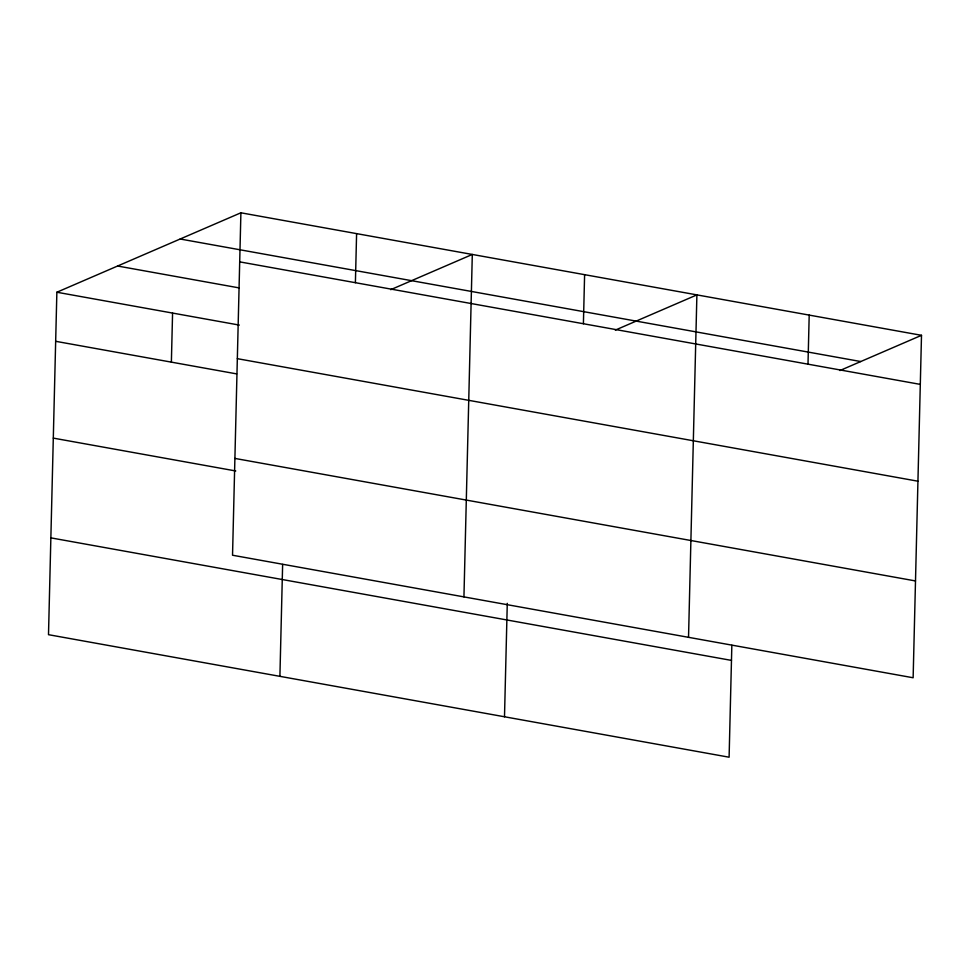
<?xml version="1.0" encoding="UTF-8"?>
<svg xmlns="http://www.w3.org/2000/svg" width="970" height="970" viewBox="0 0 970 970"><rect width="100%" height="100%" fill="white"/><g stroke="black" fill="none" stroke-linecap="round" stroke-linejoin="round"><path stroke-width="1.45" d="M240.899 212.794L232.533 555.228L913.134 677.763L921.5 335.317L240.899 212.794L56.866 292.237L48.5 634.683L729.101 757.206L731.841 645.28M171.375 362.137L172.575 313.067M279.906 676.345L282.634 564.419M355.396 282.694L356.596 233.624M463.939 596.889L472.305 254.455L390.716 289.678M504.497 716.769L507.274 603.34M583.406 323.737L584.607 274.668M688.53 637.326L696.896 294.892L615.319 330.103M807.998 364.174L809.198 315.104M839.911 370.54L921.5 335.317M180.165 239.008L860.766 361.543M239.699 261.864L920.3 384.387M117.6 266.022L239.238 287.92M56.866 292.237L239.323 325.083M237.335 358.67L917.935 481.205M55.666 341.307L236.644 373.887M234.898 458.422L915.498 580.945M53.301 438.113L235.758 470.971M50.864 537.865L731.465 660.4"/></g></svg>
